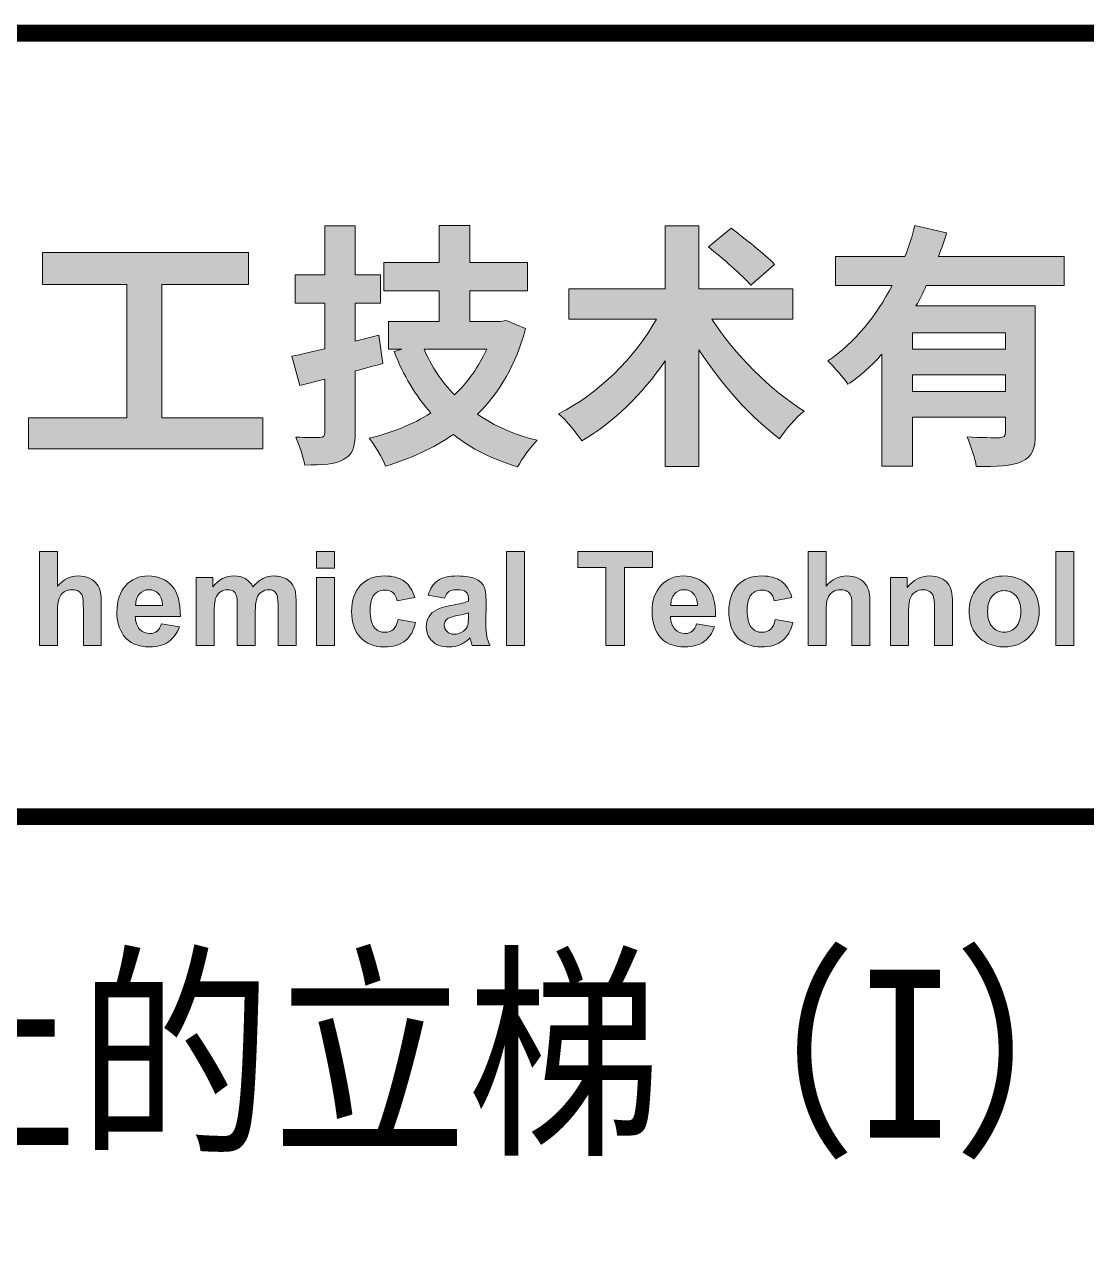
# Model space of a CAD drawing. Extents: x 148 to 221443, y -36682 to 6758.
# Drawn here: x 109358.8 to 109738.3, y -11808.2 to -11366.7 of the extents above; entities that cross this region are included whole.
import ezdxf
from ezdxf.enums import TextEntityAlignment as Align

# ---------------------------------------------------------------- set-up
doc = ezdxf.new("R2010")
doc.units = 0
doc.header["$LTSCALE"] = 10
doc.header["$MEASUREMENT"] = 0
doc.layers.add('图层 1', color=7, linetype='Continuous')
doc.layers.add('图框层', color=7, linetype='Continuous', lineweight=15)
doc.styles.add('tkhz2', font='')
doc.styles.get('tkhz2').set_extended_font_data('SimSun')

# ---------------------------------------------------------------- blocks, each defined once
blk = doc.blocks.new('block 5')
at = {"layer": '图层 1', "true_color": 0x0f208a}
h = blk.add_hatch(color=166, dxfattribs=at)
h.dxf.hatch_style = 2
edge = h.paths.add_edge_path()
edge.add_spline(control_points=[(114.862, -147.003), (114.692, -147.052), (114.517, -147.1), (114.343, -147.144), (114.343, -147.144), (114.343, -148.303), (114.343, -148.303), (114.343, -148.584), (114.289, -148.72), (114.124, -148.812), (113.964, -148.899), (113.732, -148.914), (113.392, -148.914), (113.368, -148.769), (113.295, -148.541), (113.227, -148.39), (113.416, -148.395), (113.615, -148.395), (113.679, -148.395), (113.751, -148.395), (113.77, -148.371), (113.77, -148.298), (113.77, -148.298), (113.77, -147.299), (113.77, -147.299), (113.77, -147.299), (113.3, -147.415), (113.3, -147.415), (113.3, -147.415), (113.15, -146.867), (113.15, -146.867), (113.329, -146.833), (113.538, -146.785), (113.77, -146.727), (113.77, -146.727), (113.77, -145.868), (113.77, -145.868), (113.77, -145.868), (113.213, -145.868), (113.213, -145.868), (113.213, -145.868), (113.213, -145.335), (113.213, -145.335), (113.213, -145.335), (113.77, -145.335), (113.77, -145.335), (113.77, -145.335), (113.77, -144.413), (113.77, -144.413), (113.77, -144.413), (114.343, -144.413), (114.343, -144.413), (114.343, -144.413), (114.343, -145.335), (114.343, -145.335), (114.343, -145.335), (114.818, -145.335), (114.818, -145.335), (114.818, -145.335), (114.818, -145.868), (114.818, -145.868), (114.818, -145.868), (114.343, -145.868), (114.343, -145.868), (114.343, -145.868), (114.343, -146.586), (114.343, -146.586), (114.343, -146.586), (114.789, -146.474), (114.789, -146.474), (114.789, -146.474), (114.862, -147.003), (114.862, -147.003)], knot_values=[0, 0, 0, 0, 1, 1, 1, 2, 2, 2, 3, 3, 3, 4, 4, 4, 5, 5, 5, 6, 6, 6, 7, 7, 7, 8, 8, 8, 9, 9, 9, 10, 10, 10, 11, 11, 11, 12, 12, 12, 13, 13, 13, 14, 14, 14, 15, 15, 15, 16, 16, 16, 17, 17, 17, 18, 18, 18, 19, 19, 19, 20, 20, 20, 21, 21, 21, 22, 22, 22, 23, 23, 23, 24, 24, 24, 24], degree=3, periodic=0)
edge = h.paths.add_edge_path()
edge.add_spline(control_points=[(117.549, -146.348), (117.364, -147.023), (117.054, -147.551), (116.646, -147.959), (116.962, -148.182), (117.335, -148.342), (117.767, -148.448), (117.646, -148.565), (117.481, -148.798), (117.398, -148.948), (116.928, -148.807), (116.525, -148.609), (116.191, -148.337), (115.812, -148.599), (115.386, -148.793), (114.915, -148.934), (114.852, -148.778), (114.711, -148.536), (114.605, -148.41), (115.031, -148.308), (115.424, -148.153), (115.764, -147.934), (115.478, -147.609), (115.249, -147.226), (115.075, -146.78), (115.075, -146.78), (115.221, -146.736), (115.221, -146.736), (115.221, -146.736), (114.968, -146.736), (114.968, -146.736), (114.968, -146.736), (114.968, -146.217), (114.968, -146.217), (114.968, -146.217), (115.924, -146.217), (115.924, -146.217), (115.924, -146.217), (115.924, -145.635), (115.924, -145.635), (115.924, -145.635), (114.881, -145.635), (114.881, -145.635), (114.881, -145.635), (114.881, -145.102), (114.881, -145.102), (114.881, -145.102), (115.924, -145.102), (115.924, -145.102), (115.924, -145.102), (115.924, -144.408), (115.924, -144.408), (115.924, -144.408), (116.496, -144.408), (116.496, -144.408), (116.496, -144.408), (116.496, -145.102), (116.496, -145.102), (116.496, -145.102), (117.582, -145.102), (117.582, -145.102), (117.582, -145.102), (117.582, -145.635), (117.582, -145.635), (117.582, -145.635), (116.496, -145.635), (116.496, -145.635), (116.496, -145.635), (116.496, -146.217), (116.496, -146.217), (116.496, -146.217), (117.078, -146.217), (117.078, -146.217), (117.078, -146.217), (117.18, -146.193), (117.18, -146.193), (117.18, -146.193), (117.549, -146.348), (117.549, -146.348)], knot_values=[0, 0, 0, 0, 1, 1, 1, 2, 2, 2, 3, 3, 3, 4, 4, 4, 5, 5, 5, 6, 6, 6, 7, 7, 7, 8, 8, 8, 9, 9, 9, 10, 10, 10, 11, 11, 11, 12, 12, 12, 13, 13, 13, 14, 14, 14, 15, 15, 15, 16, 16, 16, 17, 17, 17, 18, 18, 18, 19, 19, 19, 20, 20, 20, 21, 21, 21, 22, 22, 22, 23, 23, 23, 24, 24, 24, 25, 25, 25, 26, 26, 26, 26], degree=3, periodic=0)
edge = h.paths.add_edge_path()
edge.add_spline(control_points=[(115.638, -146.736), (115.773, -147.056), (115.967, -147.347), (116.21, -147.595), (116.462, -147.352), (116.671, -147.066), (116.816, -146.736), (116.816, -146.736), (115.638, -146.736), (115.638, -146.736)], knot_values=[0, 0, 0, 0, 1, 1, 1, 2, 2, 2, 3, 3, 3, 3], degree=3, periodic=0)
h = blk.add_hatch(color=166, dxfattribs=at)
h.dxf.hatch_style = 2
edge = h.paths.add_edge_path()
edge.add_spline(control_points=[(121.051, -146.169), (121.473, -146.828), (122.157, -147.507), (122.787, -147.9), (122.637, -148.022), (122.428, -148.259), (122.322, -148.419), (121.788, -148.022), (121.24, -147.401), (120.808, -146.746), (120.808, -146.746), (120.808, -148.943), (120.808, -148.943), (120.808, -148.943), (120.173, -148.943), (120.173, -148.943), (120.173, -148.943), (120.173, -146.955), (120.173, -146.955), (119.746, -147.58), (119.203, -148.114), (118.606, -148.458), (118.505, -148.308), (118.311, -148.07), (118.17, -147.949), (118.912, -147.58), (119.61, -146.892), (120.008, -146.169), (120.008, -146.169), (118.359, -146.169), (118.359, -146.169), (118.359, -146.169), (118.359, -145.601), (118.359, -145.601), (118.359, -145.601), (120.173, -145.601), (120.173, -145.601), (120.173, -145.601), (120.173, -144.418), (120.173, -144.418), (120.173, -144.418), (120.808, -144.418), (120.808, -144.418), (120.808, -144.418), (120.808, -145.601), (120.808, -145.601), (120.808, -145.601), (122.579, -145.601), (122.579, -145.601), (122.579, -145.601), (122.579, -146.169), (122.579, -146.169), (122.579, -146.169), (121.051, -146.169), (121.051, -146.169)], knot_values=[0, 0, 0, 0, 1, 1, 1, 2, 2, 2, 3, 3, 3, 4, 4, 4, 5, 5, 5, 6, 6, 6, 7, 7, 7, 8, 8, 8, 9, 9, 9, 10, 10, 10, 11, 11, 11, 12, 12, 12, 13, 13, 13, 14, 14, 14, 15, 15, 15, 16, 16, 16, 17, 17, 17, 18, 18, 18, 18], degree=3, periodic=0)
edge = h.paths.add_edge_path()
edge.add_spline(control_points=[(121.788, -145.534), (121.614, -145.34), (121.255, -145.024), (120.988, -144.811), (120.988, -144.811), (121.415, -144.457), (121.415, -144.457), (121.672, -144.656), (122.05, -144.947), (122.234, -145.141), (122.234, -145.141), (121.788, -145.534), (121.788, -145.534)], knot_values=[0, 0, 0, 0, 1, 1, 1, 2, 2, 2, 3, 3, 3, 4, 4, 4, 4], degree=3, periodic=0)
h = blk.add_hatch(color=166, dxfattribs=at)
h.dxf.hatch_style = 2
edge = h.paths.add_edge_path()
edge.add_spline(control_points=[(125.087, -145.538), (125.028, -145.669), (124.965, -145.795), (124.893, -145.921), (124.893, -145.921), (127.138, -145.921), (127.138, -145.921), (127.138, -145.921), (127.138, -148.317), (127.138, -148.317), (127.138, -148.604), (127.085, -148.759), (126.886, -148.846), (126.697, -148.938), (126.421, -148.943), (126.027, -148.943), (126.003, -148.783), (125.926, -148.541), (125.853, -148.385), (126.1, -148.4), (126.382, -148.4), (126.464, -148.4), (126.547, -148.395), (126.576, -148.371), (126.576, -148.303), (126.576, -148.303), (126.576, -148.012), (126.576, -148.012), (126.576, -148.012), (124.825, -148.012), (124.825, -148.012), (124.825, -148.012), (124.825, -148.938), (124.825, -148.938), (124.825, -148.938), (124.252, -148.938), (124.252, -148.938), (124.252, -148.938), (124.252, -146.828), (124.252, -146.828), (124.059, -147.042), (123.85, -147.236), (123.612, -147.396), (123.53, -147.27), (123.345, -147.061), (123.234, -146.955), (123.748, -146.61), (124.151, -146.101), (124.442, -145.538), (124.442, -145.538), (123.379, -145.538), (123.379, -145.538), (123.379, -145.538), (123.379, -144.995), (123.379, -144.995), (123.379, -144.995), (124.684, -144.995), (124.684, -144.995), (124.762, -144.796), (124.825, -144.602), (124.873, -144.408), (124.873, -144.408), (125.47, -144.544), (125.47, -144.544), (125.421, -144.695), (125.373, -144.845), (125.315, -144.995), (125.315, -144.995), (127.681, -144.995), (127.681, -144.995), (127.681, -144.995), (127.681, -145.538), (127.681, -145.538), (127.681, -145.538), (125.087, -145.538), (125.087, -145.538)], knot_values=[0, 0, 0, 0, 1, 1, 1, 2, 2, 2, 3, 3, 3, 4, 4, 4, 5, 5, 5, 6, 6, 6, 7, 7, 7, 8, 8, 8, 9, 9, 9, 10, 10, 10, 11, 11, 11, 12, 12, 12, 13, 13, 13, 14, 14, 14, 15, 15, 15, 16, 16, 16, 17, 17, 17, 18, 18, 18, 19, 19, 19, 20, 20, 20, 21, 21, 21, 22, 22, 22, 23, 23, 23, 24, 24, 24, 25, 25, 25, 25], degree=3, periodic=0)
h.paths.add_polyline_path([(126.576, -146.426), (124.825, -146.426), (124.825, -146.736), (126.576, -146.736)])
h.paths.add_polyline_path([(126.576, -147.532), (126.576, -147.217), (124.825, -147.217), (124.825, -147.532)])
h = blk.add_hatch(color=166, dxfattribs=at)
h.dxf.hatch_style = 2
h.paths.add_polyline_path([(112.606, -148.026), (112.606, -148.609), (108.197, -148.609), (108.197, -148.026), (110.045, -148.026), (110.045, -145.519), (108.459, -145.519), (108.459, -144.918), (112.334, -144.918), (112.334, -145.519), (110.705, -145.519), (110.705, -148.026)])
at = {"layer": '图层 1', "lineweight": 0}
for points in [[(112.606, -148.026), (112.606, -148.609), (108.197, -148.609), (108.197, -148.026), (110.045, -148.026), (110.045, -145.519), (108.459, -145.519), (108.459, -144.918), (112.334, -144.918), (112.334, -145.519), (110.705, -145.519), (110.705, -148.026), (112.606, -148.026)], [(126.576, -146.426), (124.825, -146.426), (124.825, -146.736), (126.576, -146.736), (126.576, -146.426)], [(126.576, -147.532), (126.576, -147.217), (124.825, -147.217), (124.825, -147.532), (126.576, -147.532)]]:
    blk.add_lwpolyline(points, dxfattribs=at)
for points, knots in [([(114.862, -147.003), (114.692, -147.052), (114.517, -147.1), (114.343, -147.144), (114.343, -147.144), (114.343, -148.303), (114.343, -148.303), (114.343, -148.584), (114.289, -148.72), (114.124, -148.812), (113.964, -148.899), (113.732, -148.914), (113.392, -148.914), (113.368, -148.769), (113.295, -148.541), (113.227, -148.39), (113.416, -148.395), (113.615, -148.395), (113.679, -148.395), (113.751, -148.395), (113.77, -148.371), (113.77, -148.298), (113.77, -148.298), (113.77, -147.299), (113.77, -147.299), (113.77, -147.299), (113.3, -147.415), (113.3, -147.415), (113.3, -147.415), (113.15, -146.867), (113.15, -146.867), (113.329, -146.833), (113.538, -146.785), (113.77, -146.727), (113.77, -146.727), (113.77, -145.868), (113.77, -145.868), (113.77, -145.868), (113.213, -145.868), (113.213, -145.868), (113.213, -145.868), (113.213, -145.335), (113.213, -145.335), (113.213, -145.335), (113.77, -145.335), (113.77, -145.335), (113.77, -145.335), (113.77, -144.413), (113.77, -144.413), (113.77, -144.413), (114.343, -144.413), (114.343, -144.413), (114.343, -144.413), (114.343, -145.335), (114.343, -145.335), (114.343, -145.335), (114.818, -145.335), (114.818, -145.335), (114.818, -145.335), (114.818, -145.868), (114.818, -145.868), (114.818, -145.868), (114.343, -145.868), (114.343, -145.868), (114.343, -145.868), (114.343, -146.586), (114.343, -146.586), (114.343, -146.586), (114.789, -146.474), (114.789, -146.474), (114.789, -146.474), (114.862, -147.003), (114.862, -147.003)], [0, 0, 0, 0, 1, 1, 1, 2, 2, 2, 3, 3, 3, 4, 4, 4, 5, 5, 5, 6, 6, 6, 7, 7, 7, 8, 8, 8, 9, 9, 9, 10, 10, 10, 11, 11, 11, 12, 12, 12, 13, 13, 13, 14, 14, 14, 15, 15, 15, 16, 16, 16, 17, 17, 17, 18, 18, 18, 19, 19, 19, 20, 20, 20, 21, 21, 21, 22, 22, 22, 23, 23, 23, 24, 24, 24, 24]), ([(117.549, -146.348), (117.364, -147.023), (117.054, -147.551), (116.646, -147.959), (116.962, -148.182), (117.335, -148.342), (117.767, -148.448), (117.646, -148.565), (117.481, -148.798), (117.398, -148.948), (116.928, -148.807), (116.525, -148.609), (116.191, -148.337), (115.812, -148.599), (115.386, -148.793), (114.915, -148.934), (114.852, -148.778), (114.711, -148.536), (114.605, -148.41), (115.031, -148.308), (115.424, -148.153), (115.764, -147.934), (115.478, -147.609), (115.249, -147.226), (115.075, -146.78), (115.075, -146.78), (115.221, -146.736), (115.221, -146.736), (115.221, -146.736), (114.968, -146.736), (114.968, -146.736), (114.968, -146.736), (114.968, -146.217), (114.968, -146.217), (114.968, -146.217), (115.924, -146.217), (115.924, -146.217), (115.924, -146.217), (115.924, -145.635), (115.924, -145.635), (115.924, -145.635), (114.881, -145.635), (114.881, -145.635), (114.881, -145.635), (114.881, -145.102), (114.881, -145.102), (114.881, -145.102), (115.924, -145.102), (115.924, -145.102), (115.924, -145.102), (115.924, -144.408), (115.924, -144.408), (115.924, -144.408), (116.496, -144.408), (116.496, -144.408), (116.496, -144.408), (116.496, -145.102), (116.496, -145.102), (116.496, -145.102), (117.582, -145.102), (117.582, -145.102), (117.582, -145.102), (117.582, -145.635), (117.582, -145.635), (117.582, -145.635), (116.496, -145.635), (116.496, -145.635), (116.496, -145.635), (116.496, -146.217), (116.496, -146.217), (116.496, -146.217), (117.078, -146.217), (117.078, -146.217), (117.078, -146.217), (117.18, -146.193), (117.18, -146.193), (117.18, -146.193), (117.549, -146.348), (117.549, -146.348)], [0, 0, 0, 0, 1, 1, 1, 2, 2, 2, 3, 3, 3, 4, 4, 4, 5, 5, 5, 6, 6, 6, 7, 7, 7, 8, 8, 8, 9, 9, 9, 10, 10, 10, 11, 11, 11, 12, 12, 12, 13, 13, 13, 14, 14, 14, 15, 15, 15, 16, 16, 16, 17, 17, 17, 18, 18, 18, 19, 19, 19, 20, 20, 20, 21, 21, 21, 22, 22, 22, 23, 23, 23, 24, 24, 24, 25, 25, 25, 26, 26, 26, 26]), ([(121.051, -146.169), (121.473, -146.828), (122.157, -147.507), (122.787, -147.9), (122.637, -148.022), (122.428, -148.259), (122.322, -148.419), (121.788, -148.022), (121.24, -147.401), (120.808, -146.746), (120.808, -146.746), (120.808, -148.943), (120.808, -148.943), (120.808, -148.943), (120.173, -148.943), (120.173, -148.943), (120.173, -148.943), (120.173, -146.955), (120.173, -146.955), (119.746, -147.58), (119.203, -148.114), (118.606, -148.458), (118.505, -148.308), (118.311, -148.07), (118.17, -147.949), (118.912, -147.58), (119.61, -146.892), (120.008, -146.169), (120.008, -146.169), (118.359, -146.169), (118.359, -146.169), (118.359, -146.169), (118.359, -145.601), (118.359, -145.601), (118.359, -145.601), (120.173, -145.601), (120.173, -145.601), (120.173, -145.601), (120.173, -144.418), (120.173, -144.418), (120.173, -144.418), (120.808, -144.418), (120.808, -144.418), (120.808, -144.418), (120.808, -145.601), (120.808, -145.601), (120.808, -145.601), (122.579, -145.601), (122.579, -145.601), (122.579, -145.601), (122.579, -146.169), (122.579, -146.169), (122.579, -146.169), (121.051, -146.169), (121.051, -146.169)], [0, 0, 0, 0, 1, 1, 1, 2, 2, 2, 3, 3, 3, 4, 4, 4, 5, 5, 5, 6, 6, 6, 7, 7, 7, 8, 8, 8, 9, 9, 9, 10, 10, 10, 11, 11, 11, 12, 12, 12, 13, 13, 13, 14, 14, 14, 15, 15, 15, 16, 16, 16, 17, 17, 17, 18, 18, 18, 18]), ([(121.788, -145.534), (121.614, -145.34), (121.255, -145.024), (120.988, -144.811), (120.988, -144.811), (121.415, -144.457), (121.415, -144.457), (121.672, -144.656), (122.05, -144.947), (122.234, -145.141), (122.234, -145.141), (121.788, -145.534), (121.788, -145.534)], [0, 0, 0, 0, 1, 1, 1, 2, 2, 2, 3, 3, 3, 4, 4, 4, 4]), ([(125.087, -145.538), (125.028, -145.669), (124.965, -145.795), (124.893, -145.921), (124.893, -145.921), (127.138, -145.921), (127.138, -145.921), (127.138, -145.921), (127.138, -148.317), (127.138, -148.317), (127.138, -148.604), (127.085, -148.759), (126.886, -148.846), (126.697, -148.938), (126.421, -148.943), (126.027, -148.943), (126.003, -148.783), (125.926, -148.541), (125.853, -148.385), (126.1, -148.4), (126.382, -148.4), (126.464, -148.4), (126.547, -148.395), (126.576, -148.371), (126.576, -148.303), (126.576, -148.303), (126.576, -148.012), (126.576, -148.012), (126.576, -148.012), (124.825, -148.012), (124.825, -148.012), (124.825, -148.012), (124.825, -148.938), (124.825, -148.938), (124.825, -148.938), (124.252, -148.938), (124.252, -148.938), (124.252, -148.938), (124.252, -146.828), (124.252, -146.828), (124.059, -147.042), (123.85, -147.236), (123.612, -147.396), (123.53, -147.27), (123.345, -147.061), (123.234, -146.955), (123.748, -146.61), (124.151, -146.101), (124.442, -145.538), (124.442, -145.538), (123.379, -145.538), (123.379, -145.538), (123.379, -145.538), (123.379, -144.995), (123.379, -144.995), (123.379, -144.995), (124.684, -144.995), (124.684, -144.995), (124.762, -144.796), (124.825, -144.602), (124.873, -144.408), (124.873, -144.408), (125.47, -144.544), (125.47, -144.544), (125.421, -144.695), (125.373, -144.845), (125.315, -144.995), (125.315, -144.995), (127.681, -144.995), (127.681, -144.995), (127.681, -144.995), (127.681, -145.538), (127.681, -145.538), (127.681, -145.538), (125.087, -145.538), (125.087, -145.538)], [0, 0, 0, 0, 1, 1, 1, 2, 2, 2, 3, 3, 3, 4, 4, 4, 5, 5, 5, 6, 6, 6, 7, 7, 7, 8, 8, 8, 9, 9, 9, 10, 10, 10, 11, 11, 11, 12, 12, 12, 13, 13, 13, 14, 14, 14, 15, 15, 15, 16, 16, 16, 17, 17, 17, 18, 18, 18, 19, 19, 19, 20, 20, 20, 21, 21, 21, 22, 22, 22, 23, 23, 23, 24, 24, 24, 25, 25, 25, 25]), ([(115.638, -146.736), (115.773, -147.056), (115.967, -147.347), (116.21, -147.595), (116.462, -147.352), (116.671, -147.066), (116.816, -146.736), (116.816, -146.736), (115.638, -146.736), (115.638, -146.736)], [0, 0, 0, 0, 1, 1, 1, 2, 2, 2, 3, 3, 3, 3])]:
    blk.add_open_spline(points, degree=3, knots=knots, dxfattribs=at)
blk = doc.blocks.new('block 6')
at = {"layer": '图层 1', "true_color": 0x0f208a}
h = blk.add_hatch(color=166, dxfattribs=at)
h.dxf.hatch_style = 2
edge = h.paths.add_edge_path()
edge.add_spline(control_points=[(108.741, -150.543), (108.741, -150.543), (108.741, -151.191), (108.741, -151.191), (108.85, -151.064), (108.98, -151), (109.132, -151), (109.21, -151), (109.28, -151.014), (109.343, -151.043), (109.405, -151.072), (109.452, -151.109), (109.484, -151.154), (109.515, -151.199), (109.537, -151.249), (109.549, -151.303), (109.56, -151.358), (109.566, -151.442), (109.566, -151.557), (109.566, -151.557), (109.566, -152.306), (109.566, -152.306), (109.566, -152.306), (109.228, -152.306), (109.228, -152.306), (109.228, -152.306), (109.228, -151.631), (109.228, -151.631), (109.228, -151.497), (109.222, -151.412), (109.209, -151.376), (109.196, -151.34), (109.173, -151.311), (109.141, -151.29), (109.108, -151.269), (109.068, -151.258), (109.019, -151.258), (108.963, -151.258), (108.913, -151.272), (108.868, -151.299), (108.824, -151.327), (108.792, -151.368), (108.772, -151.423), (108.751, -151.477), (108.741, -151.559), (108.741, -151.666), (108.741, -151.666), (108.741, -152.306), (108.741, -152.306), (108.741, -152.306), (108.403, -152.306), (108.403, -152.306), (108.403, -152.306), (108.403, -150.543), (108.403, -150.543), (108.403, -150.543), (108.741, -150.543), (108.741, -150.543)], knot_values=[0, 0, 0, 0, 1, 1, 1, 2, 2, 2, 3, 3, 3, 4, 4, 4, 5, 5, 5, 6, 6, 6, 7, 7, 7, 8, 8, 8, 9, 9, 9, 10, 10, 10, 11, 11, 11, 12, 12, 12, 13, 13, 13, 14, 14, 14, 15, 15, 15, 16, 16, 16, 17, 17, 17, 18, 18, 18, 19, 19, 19, 19], degree=3, periodic=0)
h = blk.add_hatch(color=166, dxfattribs=at)
h.dxf.hatch_style = 2
h.paths.add_polyline_path([(113.616, -150.856), (113.616, -150.543), (113.954, -150.543), (113.954, -150.856)])
h.paths.add_polyline_path([(113.616, -152.306), (113.616, -151.029), (113.954, -151.029), (113.954, -152.306)])
h = blk.add_hatch(color=166, dxfattribs=at)
h.dxf.hatch_style = 2
h.paths.add_polyline_path([(117.188, -152.306), (117.188, -150.543), (117.526, -150.543), (117.526, -152.306)])
h = blk.add_hatch(color=166, dxfattribs=at)
h.dxf.hatch_style = 2
h.paths.add_polyline_path([(119.055, -152.306), (119.055, -150.841), (118.531, -150.841), (118.531, -150.543), (119.933, -150.543), (119.933, -150.841), (119.41, -150.841), (119.41, -152.306)])
h = blk.add_hatch(color=166, dxfattribs=at)
h.dxf.hatch_style = 2
edge = h.paths.add_edge_path()
edge.add_spline(control_points=[(123.201, -150.543), (123.201, -150.543), (123.201, -151.191), (123.201, -151.191), (123.31, -151.064), (123.441, -151), (123.592, -151), (123.67, -151), (123.74, -151.014), (123.802, -151.043), (123.865, -151.072), (123.912, -151.109), (123.944, -151.154), (123.975, -151.199), (123.997, -151.249), (124.009, -151.303), (124.02, -151.358), (124.026, -151.442), (124.026, -151.557), (124.026, -151.557), (124.026, -152.306), (124.026, -152.306), (124.026, -152.306), (123.688, -152.306), (123.688, -152.306), (123.688, -152.306), (123.688, -151.631), (123.688, -151.631), (123.688, -151.497), (123.682, -151.412), (123.669, -151.376), (123.656, -151.34), (123.633, -151.311), (123.601, -151.29), (123.568, -151.269), (123.528, -151.258), (123.479, -151.258), (123.423, -151.258), (123.372, -151.272), (123.328, -151.299), (123.284, -151.327), (123.252, -151.368), (123.232, -151.423), (123.211, -151.477), (123.201, -151.559), (123.201, -151.666), (123.201, -151.666), (123.201, -152.306), (123.201, -152.306), (123.201, -152.306), (122.863, -152.306), (122.863, -152.306), (122.863, -152.306), (122.863, -150.543), (122.863, -150.543), (122.863, -150.543), (123.201, -150.543), (123.201, -150.543)], knot_values=[0, 0, 0, 0, 1, 1, 1, 2, 2, 2, 3, 3, 3, 4, 4, 4, 5, 5, 5, 6, 6, 6, 7, 7, 7, 8, 8, 8, 9, 9, 9, 10, 10, 10, 11, 11, 11, 12, 12, 12, 13, 13, 13, 14, 14, 14, 15, 15, 15, 16, 16, 16, 17, 17, 17, 18, 18, 18, 19, 19, 19, 19], degree=3, periodic=0)
h = blk.add_hatch(color=166, dxfattribs=at)
h.dxf.hatch_style = 2
h.paths.add_polyline_path([(127.525, -152.306), (127.525, -150.543), (127.863, -150.543), (127.863, -152.306)])
h = blk.add_hatch(color=166, dxfattribs=at)
h.dxf.hatch_style = 2
edge = h.paths.add_edge_path()
edge.add_spline(control_points=[(110.698, -151.899), (110.698, -151.899), (111.034, -151.956), (111.034, -151.956), (110.991, -152.08), (110.923, -152.173), (110.829, -152.238), (110.736, -152.303), (110.619, -152.335), (110.479, -152.335), (110.257, -152.335), (110.092, -152.262), (109.986, -152.117), (109.901, -152.001), (109.859, -151.854), (109.859, -151.677), (109.859, -151.465), (109.915, -151.3), (110.025, -151.18), (110.136, -151.06), (110.276, -151), (110.445, -151), (110.635, -151), (110.785, -151.063), (110.895, -151.188), (111.005, -151.313), (111.057, -151.506), (111.053, -151.765), (111.053, -151.765), (110.206, -151.765), (110.206, -151.765), (110.208, -151.865), (110.235, -151.943), (110.287, -151.999), (110.34, -152.054), (110.405, -152.082), (110.482, -152.082), (110.535, -152.082), (110.58, -152.068), (110.616, -152.039), (110.652, -152.01), (110.679, -151.964), (110.698, -151.899)], knot_values=[0, 0, 0, 0, 1, 1, 1, 2, 2, 2, 3, 3, 3, 4, 4, 4, 5, 5, 5, 6, 6, 6, 7, 7, 7, 8, 8, 8, 9, 9, 9, 10, 10, 10, 11, 11, 11, 12, 12, 12, 13, 13, 13, 14, 14, 14, 14], degree=3, periodic=0)
edge = h.paths.add_edge_path()
edge.add_spline(control_points=[(110.717, -151.558), (110.714, -151.46), (110.689, -151.386), (110.641, -151.335), (110.593, -151.284), (110.535, -151.258), (110.466, -151.258), (110.392, -151.258), (110.331, -151.285), (110.283, -151.339), (110.235, -151.393), (110.211, -151.466), (110.212, -151.558), (110.212, -151.558), (110.717, -151.558), (110.717, -151.558)], knot_values=[0, 0, 0, 0, 1, 1, 1, 2, 2, 2, 3, 3, 3, 4, 4, 4, 5, 5, 5, 5], degree=3, periodic=0)
h = blk.add_hatch(color=166, dxfattribs=at)
h.dxf.hatch_style = 2
edge = h.paths.add_edge_path()
edge.add_spline(control_points=[(111.352, -151.029), (111.352, -151.029), (111.663, -151.029), (111.663, -151.029), (111.663, -151.029), (111.663, -151.203), (111.663, -151.203), (111.775, -151.067), (111.907, -151), (112.061, -151), (112.143, -151), (112.214, -151.016), (112.274, -151.05), (112.334, -151.084), (112.384, -151.135), (112.422, -151.203), (112.478, -151.135), (112.539, -151.084), (112.604, -151.05), (112.669, -151.016), (112.738, -151), (112.812, -151), (112.905, -151), (112.985, -151.019), (113.05, -151.057), (113.115, -151.095), (113.163, -151.151), (113.196, -151.225), (113.219, -151.279), (113.23, -151.368), (113.23, -151.489), (113.23, -151.489), (113.23, -152.306), (113.23, -152.306), (113.23, -152.306), (112.892, -152.306), (112.892, -152.306), (112.892, -152.306), (112.892, -151.576), (112.892, -151.576), (112.892, -151.449), (112.881, -151.368), (112.858, -151.331), (112.826, -151.282), (112.778, -151.258), (112.713, -151.258), (112.666, -151.258), (112.622, -151.273), (112.58, -151.302), (112.538, -151.331), (112.508, -151.373), (112.49, -151.428), (112.471, -151.484), (112.462, -151.572), (112.462, -151.692), (112.462, -151.692), (112.462, -152.306), (112.462, -152.306), (112.462, -152.306), (112.124, -152.306), (112.124, -152.306), (112.124, -152.306), (112.124, -151.606), (112.124, -151.606), (112.124, -151.482), (112.118, -151.402), (112.106, -151.365), (112.094, -151.329), (112.075, -151.302), (112.05, -151.285), (112.025, -151.267), (111.99, -151.258), (111.947, -151.258), (111.895, -151.258), (111.848, -151.272), (111.806, -151.3), (111.765, -151.329), (111.735, -151.369), (111.717, -151.422), (111.699, -151.475), (111.69, -151.563), (111.69, -151.685), (111.69, -151.685), (111.69, -152.306), (111.69, -152.306), (111.69, -152.306), (111.352, -152.306), (111.352, -152.306), (111.352, -152.306), (111.352, -151.029), (111.352, -151.029)], knot_values=[0, 0, 0, 0, 1, 1, 1, 2, 2, 2, 3, 3, 3, 4, 4, 4, 5, 5, 5, 6, 6, 6, 7, 7, 7, 8, 8, 8, 9, 9, 9, 10, 10, 10, 11, 11, 11, 12, 12, 12, 13, 13, 13, 14, 14, 14, 15, 15, 15, 16, 16, 16, 17, 17, 17, 18, 18, 18, 19, 19, 19, 20, 20, 20, 21, 21, 21, 22, 22, 22, 23, 23, 23, 24, 24, 24, 25, 25, 25, 26, 26, 26, 27, 27, 27, 28, 28, 28, 29, 29, 29, 30, 30, 30, 30], degree=3, periodic=0)
h = blk.add_hatch(color=166, dxfattribs=at)
h.dxf.hatch_style = 2
edge = h.paths.add_edge_path()
edge.add_spline(control_points=[(115.464, -151.406), (115.464, -151.406), (115.131, -151.466), (115.131, -151.466), (115.119, -151.4), (115.094, -151.35), (115.054, -151.316), (115.015, -151.282), (114.963, -151.266), (114.899, -151.266), (114.815, -151.266), (114.748, -151.295), (114.698, -151.353), (114.648, -151.411), (114.623, -151.508), (114.623, -151.644), (114.623, -151.796), (114.649, -151.903), (114.7, -151.966), (114.75, -152.028), (114.819, -152.06), (114.904, -152.06), (114.968, -152.06), (115.021, -152.041), (115.062, -152.005), (115.103, -151.968), (115.132, -151.905), (115.149, -151.816), (115.149, -151.816), (115.48, -151.873), (115.48, -151.873), (115.446, -152.025), (115.38, -152.14), (115.282, -152.218), (115.184, -152.296), (115.053, -152.335), (114.889, -152.335), (114.702, -152.335), (114.553, -152.276), (114.442, -152.158), (114.331, -152.04), (114.275, -151.877), (114.275, -151.669), (114.275, -151.458), (114.331, -151.293), (114.443, -151.176), (114.554, -151.058), (114.705, -151), (114.895, -151), (115.05, -151), (115.174, -151.033), (115.266, -151.101), (115.358, -151.167), (115.424, -151.269), (115.464, -151.406)], knot_values=[0, 0, 0, 0, 1, 1, 1, 2, 2, 2, 3, 3, 3, 4, 4, 4, 5, 5, 5, 6, 6, 6, 7, 7, 7, 8, 8, 8, 9, 9, 9, 10, 10, 10, 11, 11, 11, 12, 12, 12, 13, 13, 13, 14, 14, 14, 15, 15, 15, 16, 16, 16, 17, 17, 17, 18, 18, 18, 18], degree=3, periodic=0)
h = blk.add_hatch(color=166, dxfattribs=at)
h.dxf.hatch_style = 2
edge = h.paths.add_edge_path()
edge.add_spline(control_points=[(116.022, -151.418), (116.022, -151.418), (115.715, -151.363), (115.715, -151.363), (115.749, -151.24), (115.809, -151.148), (115.893, -151.089), (115.977, -151.03), (116.102, -151), (116.268, -151), (116.419, -151), (116.531, -151.018), (116.605, -151.053), (116.678, -151.089), (116.731, -151.134), (116.76, -151.189), (116.791, -151.244), (116.806, -151.345), (116.806, -151.492), (116.806, -151.492), (116.802, -151.886), (116.802, -151.886), (116.802, -151.998), (116.807, -152.081), (116.818, -152.135), (116.829, -152.188), (116.849, -152.245), (116.879, -152.306), (116.879, -152.306), (116.545, -152.306), (116.545, -152.306), (116.536, -152.284), (116.525, -152.25), (116.512, -152.206), (116.507, -152.186), (116.503, -152.173), (116.5, -152.166), (116.443, -152.223), (116.381, -152.265), (116.315, -152.293), (116.249, -152.321), (116.179, -152.335), (116.105, -152.335), (115.973, -152.335), (115.87, -152.299), (115.794, -152.228), (115.718, -152.156), (115.68, -152.066), (115.68, -151.957), (115.68, -151.885), (115.697, -151.821), (115.732, -151.764), (115.766, -151.708), (115.814, -151.664), (115.876, -151.634), (115.939, -151.604), (116.028, -151.578), (116.146, -151.555), (116.304, -151.526), (116.413, -151.498), (116.474, -151.473), (116.474, -151.473), (116.474, -151.439), (116.474, -151.439), (116.474, -151.374), (116.458, -151.328), (116.426, -151.3), (116.394, -151.272), (116.333, -151.258), (116.244, -151.258), (116.184, -151.258), (116.137, -151.27), (116.103, -151.294), (116.07, -151.318), (116.043, -151.359), (116.022, -151.418)], knot_values=[0, 0, 0, 0, 1, 1, 1, 2, 2, 2, 3, 3, 3, 4, 4, 4, 5, 5, 5, 6, 6, 6, 7, 7, 7, 8, 8, 8, 9, 9, 9, 10, 10, 10, 11, 11, 11, 12, 12, 12, 13, 13, 13, 14, 14, 14, 15, 15, 15, 16, 16, 16, 17, 17, 17, 18, 18, 18, 19, 19, 19, 20, 20, 20, 21, 21, 21, 22, 22, 22, 23, 23, 23, 24, 24, 24, 25, 25, 25, 25], degree=3, periodic=0)
edge = h.paths.add_edge_path()
edge.add_spline(control_points=[(116.474, -151.692), (116.43, -151.707), (116.362, -151.724), (116.268, -151.744), (116.174, -151.764), (116.113, -151.784), (116.084, -151.803), (116.04, -151.834), (116.018, -151.874), (116.018, -151.923), (116.018, -151.969), (116.036, -152.011), (116.071, -152.045), (116.106, -152.08), (116.151, -152.097), (116.206, -152.097), (116.266, -152.097), (116.325, -152.077), (116.38, -152.037), (116.421, -152.006), (116.448, -151.969), (116.461, -151.925), (116.469, -151.896), (116.474, -151.841), (116.474, -151.76), (116.474, -151.76), (116.474, -151.692), (116.474, -151.692)], knot_values=[0, 0, 0, 0, 1, 1, 1, 2, 2, 2, 3, 3, 3, 4, 4, 4, 5, 5, 5, 6, 6, 6, 7, 7, 7, 8, 8, 8, 9, 9, 9, 9], degree=3, periodic=0)
h = blk.add_hatch(color=166, dxfattribs=at)
h.dxf.hatch_style = 2
edge = h.paths.add_edge_path()
edge.add_spline(control_points=[(120.766, -151.899), (120.766, -151.899), (121.103, -151.956), (121.103, -151.956), (121.059, -152.08), (120.991, -152.173), (120.898, -152.238), (120.804, -152.303), (120.687, -152.335), (120.547, -152.335), (120.325, -152.335), (120.161, -152.262), (120.054, -152.117), (119.97, -152.001), (119.928, -151.854), (119.928, -151.677), (119.928, -151.465), (119.983, -151.3), (120.094, -151.18), (120.204, -151.06), (120.344, -151), (120.514, -151), (120.703, -151), (120.853, -151.063), (120.963, -151.188), (121.073, -151.313), (121.125, -151.506), (121.121, -151.765), (121.121, -151.765), (120.274, -151.765), (120.274, -151.765), (120.277, -151.865), (120.304, -151.943), (120.356, -151.999), (120.408, -152.054), (120.473, -152.082), (120.551, -152.082), (120.604, -152.082), (120.648, -152.068), (120.684, -152.039), (120.72, -152.01), (120.747, -151.964), (120.766, -151.899)], knot_values=[0, 0, 0, 0, 1, 1, 1, 2, 2, 2, 3, 3, 3, 4, 4, 4, 5, 5, 5, 6, 6, 6, 7, 7, 7, 8, 8, 8, 9, 9, 9, 10, 10, 10, 11, 11, 11, 12, 12, 12, 13, 13, 13, 14, 14, 14, 14], degree=3, periodic=0)
edge = h.paths.add_edge_path()
edge.add_spline(control_points=[(120.785, -151.558), (120.783, -151.46), (120.757, -151.386), (120.709, -151.335), (120.661, -151.284), (120.603, -151.258), (120.534, -151.258), (120.46, -151.258), (120.399, -151.285), (120.351, -151.339), (120.303, -151.393), (120.279, -151.466), (120.28, -151.558), (120.28, -151.558), (120.785, -151.558), (120.785, -151.558)], knot_values=[0, 0, 0, 0, 1, 1, 1, 2, 2, 2, 3, 3, 3, 4, 4, 4, 5, 5, 5, 5], degree=3, periodic=0)
h = blk.add_hatch(color=166, dxfattribs=at)
h.dxf.hatch_style = 2
edge = h.paths.add_edge_path()
edge.add_spline(control_points=[(122.559, -151.406), (122.559, -151.406), (122.226, -151.466), (122.226, -151.466), (122.214, -151.4), (122.189, -151.35), (122.149, -151.316), (122.11, -151.282), (122.058, -151.266), (121.995, -151.266), (121.911, -151.266), (121.843, -151.295), (121.793, -151.353), (121.743, -151.411), (121.718, -151.508), (121.718, -151.644), (121.718, -151.796), (121.743, -151.903), (121.794, -151.966), (121.845, -152.028), (121.914, -152.06), (122, -152.06), (122.064, -152.06), (122.116, -152.041), (122.157, -152.005), (122.198, -151.968), (122.227, -151.905), (122.244, -151.816), (122.244, -151.816), (122.576, -151.873), (122.576, -151.873), (122.541, -152.025), (122.475, -152.14), (122.377, -152.218), (122.28, -152.296), (122.148, -152.335), (121.984, -152.335), (121.797, -152.335), (121.648, -152.276), (121.537, -152.158), (121.426, -152.04), (121.371, -151.877), (121.371, -151.669), (121.371, -151.458), (121.427, -151.293), (121.538, -151.176), (121.649, -151.058), (121.8, -151), (121.99, -151), (122.146, -151), (122.269, -151.033), (122.361, -151.101), (122.453, -151.167), (122.519, -151.269), (122.559, -151.406)], knot_values=[0, 0, 0, 0, 1, 1, 1, 2, 2, 2, 3, 3, 3, 4, 4, 4, 5, 5, 5, 6, 6, 6, 7, 7, 7, 8, 8, 8, 9, 9, 9, 10, 10, 10, 11, 11, 11, 12, 12, 12, 13, 13, 13, 14, 14, 14, 15, 15, 15, 16, 16, 16, 17, 17, 17, 18, 18, 18, 18], degree=3, periodic=0)
h = blk.add_hatch(color=166, dxfattribs=at)
h.dxf.hatch_style = 2
edge = h.paths.add_edge_path()
edge.add_spline(control_points=[(125.58, -152.306), (125.58, -152.306), (125.242, -152.306), (125.242, -152.306), (125.242, -152.306), (125.242, -151.654), (125.242, -151.654), (125.242, -151.516), (125.235, -151.427), (125.22, -151.386), (125.206, -151.346), (125.182, -151.315), (125.15, -151.292), (125.117, -151.27), (125.078, -151.258), (125.033, -151.258), (124.974, -151.258), (124.921, -151.274), (124.875, -151.307), (124.828, -151.339), (124.797, -151.381), (124.779, -151.434), (124.762, -151.487), (124.753, -151.585), (124.753, -151.728), (124.753, -151.728), (124.753, -152.306), (124.753, -152.306), (124.753, -152.306), (124.415, -152.306), (124.415, -152.306), (124.415, -152.306), (124.415, -151.029), (124.415, -151.029), (124.415, -151.029), (124.73, -151.029), (124.73, -151.029), (124.73, -151.029), (124.73, -151.216), (124.73, -151.216), (124.841, -151.072), (124.981, -151), (125.15, -151), (125.225, -151), (125.293, -151.013), (125.355, -151.04), (125.417, -151.067), (125.463, -151.101), (125.495, -151.143), (125.527, -151.185), (125.549, -151.232), (125.561, -151.285), (125.574, -151.338), (125.58, -151.413), (125.58, -151.512), (125.58, -151.512), (125.58, -152.306), (125.58, -152.306)], knot_values=[0, 0, 0, 0, 1, 1, 1, 2, 2, 2, 3, 3, 3, 4, 4, 4, 5, 5, 5, 6, 6, 6, 7, 7, 7, 8, 8, 8, 9, 9, 9, 10, 10, 10, 11, 11, 11, 12, 12, 12, 13, 13, 13, 14, 14, 14, 15, 15, 15, 16, 16, 16, 17, 17, 17, 18, 18, 18, 19, 19, 19, 19], degree=3, periodic=0)
h = blk.add_hatch(color=166, dxfattribs=at)
h.dxf.hatch_style = 2
edge = h.paths.add_edge_path()
edge.add_spline(control_points=[(125.893, -151.649), (125.893, -151.537), (125.921, -151.428), (125.976, -151.323), (126.032, -151.218), (126.11, -151.138), (126.212, -151.083), (126.313, -151.027), (126.426, -151), (126.551, -151), (126.744, -151), (126.903, -151.063), (127.026, -151.188), (127.15, -151.313), (127.212, -151.472), (127.212, -151.664), (127.212, -151.857), (127.15, -152.017), (127.025, -152.144), (126.9, -152.271), (126.743, -152.335), (126.554, -152.335), (126.437, -152.335), (126.325, -152.308), (126.219, -152.255), (126.113, -152.203), (126.032, -152.125), (125.976, -152.023), (125.921, -151.92), (125.893, -151.796), (125.893, -151.649)], knot_values=[0, 0, 0, 0, 1, 1, 1, 2, 2, 2, 3, 3, 3, 4, 4, 4, 5, 5, 5, 6, 6, 6, 7, 7, 7, 8, 8, 8, 9, 9, 9, 10, 10, 10, 10], degree=3, periodic=0)
edge = h.paths.add_edge_path()
edge.add_spline(control_points=[(126.24, -151.668), (126.24, -151.794), (126.27, -151.891), (126.33, -151.958), (126.39, -152.026), (126.464, -152.06), (126.553, -152.06), (126.641, -152.06), (126.715, -152.026), (126.775, -151.958), (126.834, -151.891), (126.864, -151.793), (126.864, -151.665), (126.864, -151.54), (126.834, -151.444), (126.775, -151.376), (126.715, -151.309), (126.641, -151.276), (126.553, -151.276), (126.464, -151.276), (126.39, -151.309), (126.33, -151.376), (126.27, -151.444), (126.24, -151.541), (126.24, -151.668)], knot_values=[0, 0, 0, 0, 1, 1, 1, 2, 2, 2, 3, 3, 3, 4, 4, 4, 5, 5, 5, 6, 6, 6, 7, 7, 7, 8, 8, 8, 8], degree=3, periodic=0)
at = {"layer": '图层 1', "lineweight": 0}
for points in [[(113.616, -150.856), (113.616, -150.543), (113.954, -150.543), (113.954, -150.856), (113.616, -150.856)], [(117.188, -152.306), (117.188, -150.543), (117.526, -150.543), (117.526, -152.306), (117.188, -152.306)], [(119.055, -152.306), (119.055, -150.841), (118.531, -150.841), (118.531, -150.543), (119.933, -150.543), (119.933, -150.841), (119.41, -150.841), (119.41, -152.306), (119.055, -152.306)], [(127.525, -152.306), (127.525, -150.543), (127.863, -150.543), (127.863, -152.306), (127.525, -152.306)], [(113.616, -152.306), (113.616, -151.029), (113.954, -151.029), (113.954, -152.306), (113.616, -152.306)]]:
    blk.add_lwpolyline(points, dxfattribs=at)
for points, knots in [([(108.741, -150.543), (108.741, -150.543), (108.741, -151.191), (108.741, -151.191), (108.85, -151.064), (108.98, -151), (109.132, -151), (109.21, -151), (109.28, -151.014), (109.343, -151.043), (109.405, -151.072), (109.452, -151.109), (109.484, -151.154), (109.515, -151.199), (109.537, -151.249), (109.549, -151.303), (109.56, -151.358), (109.566, -151.442), (109.566, -151.557), (109.566, -151.557), (109.566, -152.306), (109.566, -152.306), (109.566, -152.306), (109.228, -152.306), (109.228, -152.306), (109.228, -152.306), (109.228, -151.631), (109.228, -151.631), (109.228, -151.497), (109.222, -151.412), (109.209, -151.376), (109.196, -151.34), (109.173, -151.311), (109.141, -151.29), (109.108, -151.269), (109.068, -151.258), (109.019, -151.258), (108.963, -151.258), (108.913, -151.272), (108.868, -151.299), (108.824, -151.327), (108.792, -151.368), (108.772, -151.423), (108.751, -151.477), (108.741, -151.559), (108.741, -151.666), (108.741, -151.666), (108.741, -152.306), (108.741, -152.306), (108.741, -152.306), (108.403, -152.306), (108.403, -152.306), (108.403, -152.306), (108.403, -150.543), (108.403, -150.543), (108.403, -150.543), (108.741, -150.543), (108.741, -150.543)], [0, 0, 0, 0, 1, 1, 1, 2, 2, 2, 3, 3, 3, 4, 4, 4, 5, 5, 5, 6, 6, 6, 7, 7, 7, 8, 8, 8, 9, 9, 9, 10, 10, 10, 11, 11, 11, 12, 12, 12, 13, 13, 13, 14, 14, 14, 15, 15, 15, 16, 16, 16, 17, 17, 17, 18, 18, 18, 19, 19, 19, 19]), ([(123.201, -150.543), (123.201, -150.543), (123.201, -151.191), (123.201, -151.191), (123.31, -151.064), (123.441, -151), (123.592, -151), (123.67, -151), (123.74, -151.014), (123.802, -151.043), (123.865, -151.072), (123.912, -151.109), (123.944, -151.154), (123.975, -151.199), (123.997, -151.249), (124.009, -151.303), (124.02, -151.358), (124.026, -151.442), (124.026, -151.557), (124.026, -151.557), (124.026, -152.306), (124.026, -152.306), (124.026, -152.306), (123.688, -152.306), (123.688, -152.306), (123.688, -152.306), (123.688, -151.631), (123.688, -151.631), (123.688, -151.497), (123.682, -151.412), (123.669, -151.376), (123.656, -151.34), (123.633, -151.311), (123.601, -151.29), (123.568, -151.269), (123.528, -151.258), (123.479, -151.258), (123.423, -151.258), (123.372, -151.272), (123.328, -151.299), (123.284, -151.327), (123.252, -151.368), (123.232, -151.423), (123.211, -151.477), (123.201, -151.559), (123.201, -151.666), (123.201, -151.666), (123.201, -152.306), (123.201, -152.306), (123.201, -152.306), (122.863, -152.306), (122.863, -152.306), (122.863, -152.306), (122.863, -150.543), (122.863, -150.543), (122.863, -150.543), (123.201, -150.543), (123.201, -150.543)], [0, 0, 0, 0, 1, 1, 1, 2, 2, 2, 3, 3, 3, 4, 4, 4, 5, 5, 5, 6, 6, 6, 7, 7, 7, 8, 8, 8, 9, 9, 9, 10, 10, 10, 11, 11, 11, 12, 12, 12, 13, 13, 13, 14, 14, 14, 15, 15, 15, 16, 16, 16, 17, 17, 17, 18, 18, 18, 19, 19, 19, 19]), ([(110.698, -151.899), (110.698, -151.899), (111.034, -151.956), (111.034, -151.956), (110.991, -152.08), (110.923, -152.173), (110.829, -152.238), (110.736, -152.303), (110.619, -152.335), (110.479, -152.335), (110.257, -152.335), (110.092, -152.262), (109.986, -152.117), (109.901, -152.001), (109.859, -151.854), (109.859, -151.677), (109.859, -151.465), (109.915, -151.3), (110.025, -151.18), (110.136, -151.06), (110.276, -151), (110.445, -151), (110.635, -151), (110.785, -151.063), (110.895, -151.188), (111.005, -151.313), (111.057, -151.506), (111.053, -151.765), (111.053, -151.765), (110.206, -151.765), (110.206, -151.765), (110.208, -151.865), (110.235, -151.943), (110.287, -151.999), (110.34, -152.054), (110.405, -152.082), (110.482, -152.082), (110.535, -152.082), (110.58, -152.068), (110.616, -152.039), (110.652, -152.01), (110.679, -151.964), (110.698, -151.899)], [0, 0, 0, 0, 1, 1, 1, 2, 2, 2, 3, 3, 3, 4, 4, 4, 5, 5, 5, 6, 6, 6, 7, 7, 7, 8, 8, 8, 9, 9, 9, 10, 10, 10, 11, 11, 11, 12, 12, 12, 13, 13, 13, 14, 14, 14, 14]), ([(111.352, -151.029), (111.352, -151.029), (111.663, -151.029), (111.663, -151.029), (111.663, -151.029), (111.663, -151.203), (111.663, -151.203), (111.775, -151.067), (111.907, -151), (112.061, -151), (112.143, -151), (112.214, -151.016), (112.274, -151.05), (112.334, -151.084), (112.384, -151.135), (112.422, -151.203), (112.478, -151.135), (112.539, -151.084), (112.604, -151.05), (112.669, -151.016), (112.738, -151), (112.812, -151), (112.905, -151), (112.985, -151.019), (113.05, -151.057), (113.115, -151.095), (113.163, -151.151), (113.196, -151.225), (113.219, -151.279), (113.23, -151.368), (113.23, -151.489), (113.23, -151.489), (113.23, -152.306), (113.23, -152.306), (113.23, -152.306), (112.892, -152.306), (112.892, -152.306), (112.892, -152.306), (112.892, -151.576), (112.892, -151.576), (112.892, -151.449), (112.881, -151.368), (112.858, -151.331), (112.826, -151.282), (112.778, -151.258), (112.713, -151.258), (112.666, -151.258), (112.622, -151.273), (112.58, -151.302), (112.538, -151.331), (112.508, -151.373), (112.49, -151.428), (112.471, -151.484), (112.462, -151.572), (112.462, -151.692), (112.462, -151.692), (112.462, -152.306), (112.462, -152.306), (112.462, -152.306), (112.124, -152.306), (112.124, -152.306), (112.124, -152.306), (112.124, -151.606), (112.124, -151.606), (112.124, -151.482), (112.118, -151.402), (112.106, -151.365), (112.094, -151.329), (112.075, -151.302), (112.05, -151.285), (112.025, -151.267), (111.99, -151.258), (111.947, -151.258), (111.895, -151.258), (111.848, -151.272), (111.806, -151.3), (111.765, -151.329), (111.735, -151.369), (111.717, -151.422), (111.699, -151.475), (111.69, -151.563), (111.69, -151.685), (111.69, -151.685), (111.69, -152.306), (111.69, -152.306), (111.69, -152.306), (111.352, -152.306), (111.352, -152.306), (111.352, -152.306), (111.352, -151.029), (111.352, -151.029)], [0, 0, 0, 0, 1, 1, 1, 2, 2, 2, 3, 3, 3, 4, 4, 4, 5, 5, 5, 6, 6, 6, 7, 7, 7, 8, 8, 8, 9, 9, 9, 10, 10, 10, 11, 11, 11, 12, 12, 12, 13, 13, 13, 14, 14, 14, 15, 15, 15, 16, 16, 16, 17, 17, 17, 18, 18, 18, 19, 19, 19, 20, 20, 20, 21, 21, 21, 22, 22, 22, 23, 23, 23, 24, 24, 24, 25, 25, 25, 26, 26, 26, 27, 27, 27, 28, 28, 28, 29, 29, 29, 30, 30, 30, 30]), ([(115.464, -151.406), (115.464, -151.406), (115.131, -151.466), (115.131, -151.466), (115.119, -151.4), (115.094, -151.35), (115.054, -151.316), (115.015, -151.282), (114.963, -151.266), (114.899, -151.266), (114.815, -151.266), (114.748, -151.295), (114.698, -151.353), (114.648, -151.411), (114.623, -151.508), (114.623, -151.644), (114.623, -151.796), (114.649, -151.903), (114.7, -151.966), (114.75, -152.028), (114.819, -152.06), (114.904, -152.06), (114.968, -152.06), (115.021, -152.041), (115.062, -152.005), (115.103, -151.968), (115.132, -151.905), (115.149, -151.816), (115.149, -151.816), (115.48, -151.873), (115.48, -151.873), (115.446, -152.025), (115.38, -152.14), (115.282, -152.218), (115.184, -152.296), (115.053, -152.335), (114.889, -152.335), (114.702, -152.335), (114.553, -152.276), (114.442, -152.158), (114.331, -152.04), (114.275, -151.877), (114.275, -151.669), (114.275, -151.458), (114.331, -151.293), (114.443, -151.176), (114.554, -151.058), (114.705, -151), (114.895, -151), (115.05, -151), (115.174, -151.033), (115.266, -151.101), (115.358, -151.167), (115.424, -151.269), (115.464, -151.406)], [0, 0, 0, 0, 1, 1, 1, 2, 2, 2, 3, 3, 3, 4, 4, 4, 5, 5, 5, 6, 6, 6, 7, 7, 7, 8, 8, 8, 9, 9, 9, 10, 10, 10, 11, 11, 11, 12, 12, 12, 13, 13, 13, 14, 14, 14, 15, 15, 15, 16, 16, 16, 17, 17, 17, 18, 18, 18, 18]), ([(116.022, -151.418), (116.022, -151.418), (115.715, -151.363), (115.715, -151.363), (115.749, -151.24), (115.809, -151.148), (115.893, -151.089), (115.977, -151.03), (116.102, -151), (116.268, -151), (116.419, -151), (116.531, -151.018), (116.605, -151.053), (116.678, -151.089), (116.731, -151.134), (116.76, -151.189), (116.791, -151.244), (116.806, -151.345), (116.806, -151.492), (116.806, -151.492), (116.802, -151.886), (116.802, -151.886), (116.802, -151.998), (116.807, -152.081), (116.818, -152.135), (116.829, -152.188), (116.849, -152.245), (116.879, -152.306), (116.879, -152.306), (116.545, -152.306), (116.545, -152.306), (116.536, -152.284), (116.525, -152.25), (116.512, -152.206), (116.507, -152.186), (116.503, -152.173), (116.5, -152.166), (116.443, -152.223), (116.381, -152.265), (116.315, -152.293), (116.249, -152.321), (116.179, -152.335), (116.105, -152.335), (115.973, -152.335), (115.87, -152.299), (115.794, -152.228), (115.718, -152.156), (115.68, -152.066), (115.68, -151.957), (115.68, -151.885), (115.697, -151.821), (115.732, -151.764), (115.766, -151.708), (115.814, -151.664), (115.876, -151.634), (115.939, -151.604), (116.028, -151.578), (116.146, -151.555), (116.304, -151.526), (116.413, -151.498), (116.474, -151.473), (116.474, -151.473), (116.474, -151.439), (116.474, -151.439), (116.474, -151.374), (116.458, -151.328), (116.426, -151.3), (116.394, -151.272), (116.333, -151.258), (116.244, -151.258), (116.184, -151.258), (116.137, -151.27), (116.103, -151.294), (116.07, -151.318), (116.043, -151.359), (116.022, -151.418)], [0, 0, 0, 0, 1, 1, 1, 2, 2, 2, 3, 3, 3, 4, 4, 4, 5, 5, 5, 6, 6, 6, 7, 7, 7, 8, 8, 8, 9, 9, 9, 10, 10, 10, 11, 11, 11, 12, 12, 12, 13, 13, 13, 14, 14, 14, 15, 15, 15, 16, 16, 16, 17, 17, 17, 18, 18, 18, 19, 19, 19, 20, 20, 20, 21, 21, 21, 22, 22, 22, 23, 23, 23, 24, 24, 24, 25, 25, 25, 25]), ([(120.766, -151.899), (120.766, -151.899), (121.103, -151.956), (121.103, -151.956), (121.059, -152.08), (120.991, -152.173), (120.898, -152.238), (120.804, -152.303), (120.687, -152.335), (120.547, -152.335), (120.325, -152.335), (120.161, -152.262), (120.054, -152.117), (119.97, -152.001), (119.928, -151.854), (119.928, -151.677), (119.928, -151.465), (119.983, -151.3), (120.094, -151.18), (120.204, -151.06), (120.344, -151), (120.514, -151), (120.703, -151), (120.853, -151.063), (120.963, -151.188), (121.073, -151.313), (121.125, -151.506), (121.121, -151.765), (121.121, -151.765), (120.274, -151.765), (120.274, -151.765), (120.277, -151.865), (120.304, -151.943), (120.356, -151.999), (120.408, -152.054), (120.473, -152.082), (120.551, -152.082), (120.604, -152.082), (120.648, -152.068), (120.684, -152.039), (120.72, -152.01), (120.747, -151.964), (120.766, -151.899)], [0, 0, 0, 0, 1, 1, 1, 2, 2, 2, 3, 3, 3, 4, 4, 4, 5, 5, 5, 6, 6, 6, 7, 7, 7, 8, 8, 8, 9, 9, 9, 10, 10, 10, 11, 11, 11, 12, 12, 12, 13, 13, 13, 14, 14, 14, 14]), ([(122.559, -151.406), (122.559, -151.406), (122.226, -151.466), (122.226, -151.466), (122.214, -151.4), (122.189, -151.35), (122.149, -151.316), (122.11, -151.282), (122.058, -151.266), (121.995, -151.266), (121.911, -151.266), (121.843, -151.295), (121.793, -151.353), (121.743, -151.411), (121.718, -151.508), (121.718, -151.644), (121.718, -151.796), (121.743, -151.903), (121.794, -151.966), (121.845, -152.028), (121.914, -152.06), (122, -152.06), (122.064, -152.06), (122.116, -152.041), (122.157, -152.005), (122.198, -151.968), (122.227, -151.905), (122.244, -151.816), (122.244, -151.816), (122.576, -151.873), (122.576, -151.873), (122.541, -152.025), (122.475, -152.14), (122.377, -152.218), (122.28, -152.296), (122.148, -152.335), (121.984, -152.335), (121.797, -152.335), (121.648, -152.276), (121.537, -152.158), (121.426, -152.04), (121.371, -151.877), (121.371, -151.669), (121.371, -151.458), (121.427, -151.293), (121.538, -151.176), (121.649, -151.058), (121.8, -151), (121.99, -151), (122.146, -151), (122.269, -151.033), (122.361, -151.101), (122.453, -151.167), (122.519, -151.269), (122.559, -151.406)], [0, 0, 0, 0, 1, 1, 1, 2, 2, 2, 3, 3, 3, 4, 4, 4, 5, 5, 5, 6, 6, 6, 7, 7, 7, 8, 8, 8, 9, 9, 9, 10, 10, 10, 11, 11, 11, 12, 12, 12, 13, 13, 13, 14, 14, 14, 15, 15, 15, 16, 16, 16, 17, 17, 17, 18, 18, 18, 18]), ([(125.58, -152.306), (125.58, -152.306), (125.242, -152.306), (125.242, -152.306), (125.242, -152.306), (125.242, -151.654), (125.242, -151.654), (125.242, -151.516), (125.235, -151.427), (125.22, -151.386), (125.206, -151.346), (125.182, -151.315), (125.15, -151.292), (125.117, -151.27), (125.078, -151.258), (125.033, -151.258), (124.974, -151.258), (124.921, -151.274), (124.875, -151.307), (124.828, -151.339), (124.797, -151.381), (124.779, -151.434), (124.762, -151.487), (124.753, -151.585), (124.753, -151.728), (124.753, -151.728), (124.753, -152.306), (124.753, -152.306), (124.753, -152.306), (124.415, -152.306), (124.415, -152.306), (124.415, -152.306), (124.415, -151.029), (124.415, -151.029), (124.415, -151.029), (124.73, -151.029), (124.73, -151.029), (124.73, -151.029), (124.73, -151.216), (124.73, -151.216), (124.841, -151.072), (124.981, -151), (125.15, -151), (125.225, -151), (125.293, -151.013), (125.355, -151.04), (125.417, -151.067), (125.463, -151.101), (125.495, -151.143), (125.527, -151.185), (125.549, -151.232), (125.561, -151.285), (125.574, -151.338), (125.58, -151.413), (125.58, -151.512), (125.58, -151.512), (125.58, -152.306), (125.58, -152.306)], [0, 0, 0, 0, 1, 1, 1, 2, 2, 2, 3, 3, 3, 4, 4, 4, 5, 5, 5, 6, 6, 6, 7, 7, 7, 8, 8, 8, 9, 9, 9, 10, 10, 10, 11, 11, 11, 12, 12, 12, 13, 13, 13, 14, 14, 14, 15, 15, 15, 16, 16, 16, 17, 17, 17, 18, 18, 18, 19, 19, 19, 19]), ([(125.893, -151.649), (125.893, -151.537), (125.921, -151.428), (125.976, -151.323), (126.032, -151.218), (126.11, -151.138), (126.212, -151.083), (126.313, -151.027), (126.426, -151), (126.551, -151), (126.744, -151), (126.903, -151.063), (127.026, -151.188), (127.15, -151.313), (127.212, -151.472), (127.212, -151.664), (127.212, -151.857), (127.15, -152.017), (127.025, -152.144), (126.9, -152.271), (126.743, -152.335), (126.554, -152.335), (126.437, -152.335), (126.325, -152.308), (126.219, -152.255), (126.113, -152.203), (126.032, -152.125), (125.976, -152.023), (125.921, -151.92), (125.893, -151.796), (125.893, -151.649)], [0, 0, 0, 0, 1, 1, 1, 2, 2, 2, 3, 3, 3, 4, 4, 4, 5, 5, 5, 6, 6, 6, 7, 7, 7, 8, 8, 8, 9, 9, 9, 10, 10, 10, 10]), ([(110.717, -151.558), (110.714, -151.46), (110.689, -151.386), (110.641, -151.335), (110.593, -151.284), (110.535, -151.258), (110.466, -151.258), (110.392, -151.258), (110.331, -151.285), (110.283, -151.339), (110.235, -151.393), (110.211, -151.466), (110.212, -151.558), (110.212, -151.558), (110.717, -151.558), (110.717, -151.558)], [0, 0, 0, 0, 1, 1, 1, 2, 2, 2, 3, 3, 3, 4, 4, 4, 5, 5, 5, 5]), ([(120.785, -151.558), (120.783, -151.46), (120.757, -151.386), (120.709, -151.335), (120.661, -151.284), (120.603, -151.258), (120.534, -151.258), (120.46, -151.258), (120.399, -151.285), (120.351, -151.339), (120.303, -151.393), (120.279, -151.466), (120.28, -151.558), (120.28, -151.558), (120.785, -151.558), (120.785, -151.558)], [0, 0, 0, 0, 1, 1, 1, 2, 2, 2, 3, 3, 3, 4, 4, 4, 5, 5, 5, 5]), ([(126.24, -151.668), (126.24, -151.794), (126.27, -151.891), (126.33, -151.958), (126.39, -152.026), (126.464, -152.06), (126.553, -152.06), (126.641, -152.06), (126.715, -152.026), (126.775, -151.958), (126.834, -151.891), (126.864, -151.793), (126.864, -151.665), (126.864, -151.54), (126.834, -151.444), (126.775, -151.376), (126.715, -151.309), (126.641, -151.276), (126.553, -151.276), (126.464, -151.276), (126.39, -151.309), (126.33, -151.376), (126.27, -151.444), (126.24, -151.541), (126.24, -151.668)], [0, 0, 0, 0, 1, 1, 1, 2, 2, 2, 3, 3, 3, 4, 4, 4, 5, 5, 5, 6, 6, 6, 7, 7, 7, 8, 8, 8, 8]), ([(116.474, -151.692), (116.43, -151.707), (116.362, -151.724), (116.268, -151.744), (116.174, -151.764), (116.113, -151.784), (116.084, -151.803), (116.04, -151.834), (116.018, -151.874), (116.018, -151.923), (116.018, -151.969), (116.036, -152.011), (116.071, -152.045), (116.106, -152.08), (116.151, -152.097), (116.206, -152.097), (116.266, -152.097), (116.325, -152.077), (116.38, -152.037), (116.421, -152.006), (116.448, -151.969), (116.461, -151.925), (116.469, -151.896), (116.474, -151.841), (116.474, -151.76), (116.474, -151.76), (116.474, -151.692), (116.474, -151.692)], [0, 0, 0, 0, 1, 1, 1, 2, 2, 2, 3, 3, 3, 4, 4, 4, 5, 5, 5, 6, 6, 6, 7, 7, 7, 8, 8, 8, 9, 9, 9, 9])]:
    blk.add_open_spline(points, degree=3, knots=knots, dxfattribs=at)
blk = doc.blocks.new('block 4')
at = {"layer": '图层 1'}
for name in ['block 5', 'block 6']:
    blk.add_blockref(name, (0, 0), dxfattribs=at)
blk = doc.blocks.new('block 2')
at = {"layer": '图层 1'}
blk.add_blockref('block 4', (0, 0), dxfattribs=at)

msp = doc.modelspace()

# ---------------------------------------------------------------- linework, layer by layer
at = {"layer": '图框层', "const_width": 6}
msp.add_lwpolyline([(108251.9771, -12049.7395), (111851.9771, -12049.7395), (111851.9771, -11369.7395), (108251.9771, -11369.7395)], close=True, dxfattribs=at)
msp.add_lwpolyline([(108251.9771, -11649.7395), (111851.9771, -11649.7395)], dxfattribs=at)

# ---------------------------------------------------------------- block references
at = {"layer": '图层 1', "xscale": 19, "yscale": 19, "zscale": 19}
msp.add_blockref('block 2', (107304.4369, -8694.714), dxfattribs=at)

# ---------------------------------------------------------------- texts
at = {"layer": '图框层', "style": 'tkhz2', "width": 0.85}
msp.add_attdef('固定在平台上的立梯（I）', text='', height=60, dxfattribs=at).set_placement((109360.4185, -11764.3826), align=Align.CENTER)

doc.saveas('drawing.dxf')
